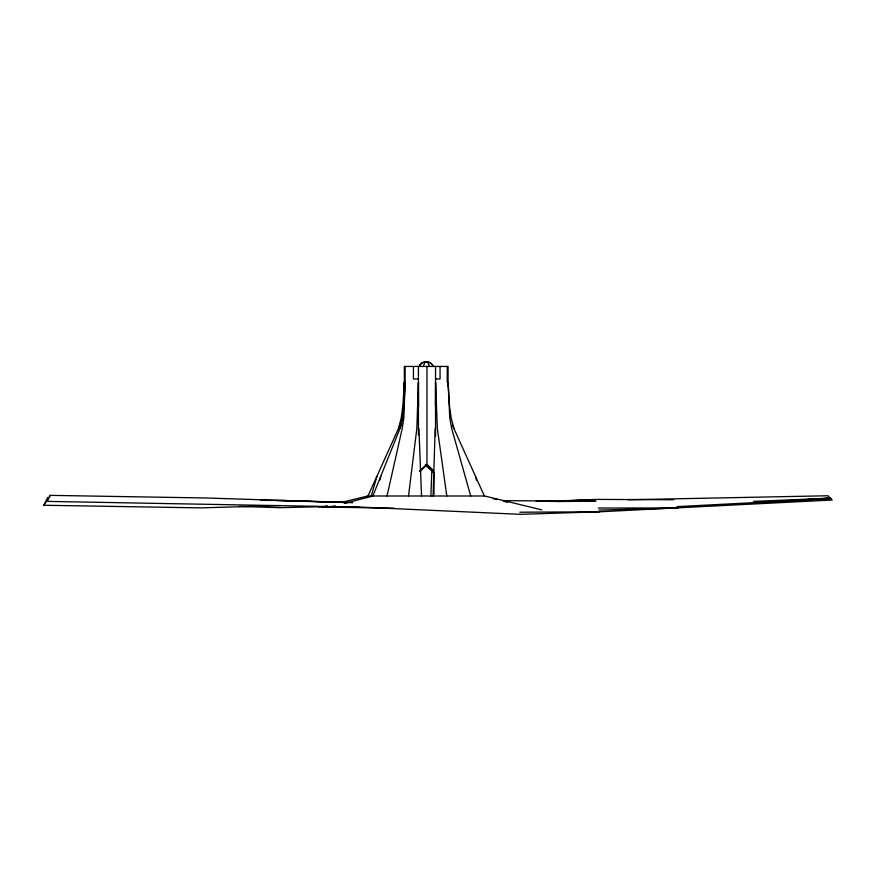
<?xml version="1.0" encoding="UTF-8"?>
<svg xmlns="http://www.w3.org/2000/svg" width="876" height="876" viewBox="0 0 876 876"><rect width="100%" height="100%" fill="white"/><g stroke="black" fill="none" stroke-linecap="round" stroke-linejoin="round"><path stroke-width="1.31" d="M435.449 406.07L435.547 382.341L437.354 428.506L446.793 495.991M433.116 495.991L435.153 428.506M403.726 398.164L404.34 382.341L402.861 406.07L401.263 417.71L398.503 428.506M430.861 495.991L431.857 470.346M403.245 408.665L403.409 406.07M408.512 495.991L416.834 428.506L418.432 382.341L418.553 406.07M387.006 495.991L402.237 428.506L403.847 417.71L405.15 382.341L403.836 406.07L402.412 417.71L399.96 428.506M379.899 480.07L380.764 476.303M376.91 476.303L371.315 495.991M423.634 365.533L424.729 362.708L426.207 361.668L430.116 362.708L432.985 365.533M372.858 495.991L401.854 423.809M368.019 495.991L402.741 419.111M352.776 502.714L205.083 497.962L50.239 495.367L47.293 501.39L360.923 507.116L520.235 514.332L599.71 511.792L832.2 500.01L827.962 495.761L628.059 499.758M280.791 505.518L200.922 507.883L43.8 505.255L47.808 497.415M50.239 495.367L43.8 505.255M419.593 365.533C422.243 360.507 430.171 360.507 432.81 365.533M419.429 365.533L422.298 362.708L426.207 361.668L427.926 362.708L429.185 365.533M433.642 470.894L426.984 464.499L419.856 471.091L426.984 464.499L426.984 366.442M420.327 470.894L426.984 464.499L433.565 471.091L426.678 464.51M425.32 361.93L426.973 361.93M327.197 505.846L321.952 507.116L329.913 507.116L335.147 505.77M344.312 503.404L373.099 495.991M341.596 502.353L367.778 495.991L484.614 495.991L541.729 509.865M754.477 503.043L830.59 498.148M830.404 498.148L754.17 502.78L830.229 498.148L753.371 501.422M831.072 498.674L676.962 506.624M551.475 501.532L565.151 500.864M569.247 500.667L595.22 499.397L673.677 499.747M556.402 501.521L564.494 501.171M576.627 500.656L595.494 499.846L536.2 501.346M276.86 500.623L347.345 502.539M598.954 510.106L677.98 508.003M323.058 506.667L279.926 507.686L239.367 506.383M321.952 507.116L339.614 506.766M503.831 500.678L595.987 501.214L558.023 501.51M519.796 512.219L599.71 511.792M418.432 378.99L413.439 378.99L413.439 366.442M435.547 378.99L440.059 378.99L440.059 366.442M598.286 508.025L677.794 508.003M260.895 500.36L282.685 500.459M318.218 506.744L359.105 507.204M329.913 507.116L394.112 508.222M282.324 500.459L347.225 502.342M493.122 498.641L497.031 499.627M503.558 501.28L507.467 502.276M433.97 494.699L433.97 472.722L425.418 464.499L434.222 472.722M425.725 464.51L433.97 472.722M452.312 424.98L484.384 495.991M470.708 495.991L451.698 428.506L449.76 417.71L448.063 382.341L449.541 406.07L451.14 417.71L453.899 428.506M475.493 476.303L476.467 480.07M418.925 428.506L421.531 495.991M448.063 386.338L448.063 366.442L404.34 366.442L404.34 399.631M447.253 366.442L447.253 382.341M435.547 366.442L435.547 436.303M418.432 366.442L418.432 434.945M405.15 366.442L405.15 386.338"/></g></svg>
